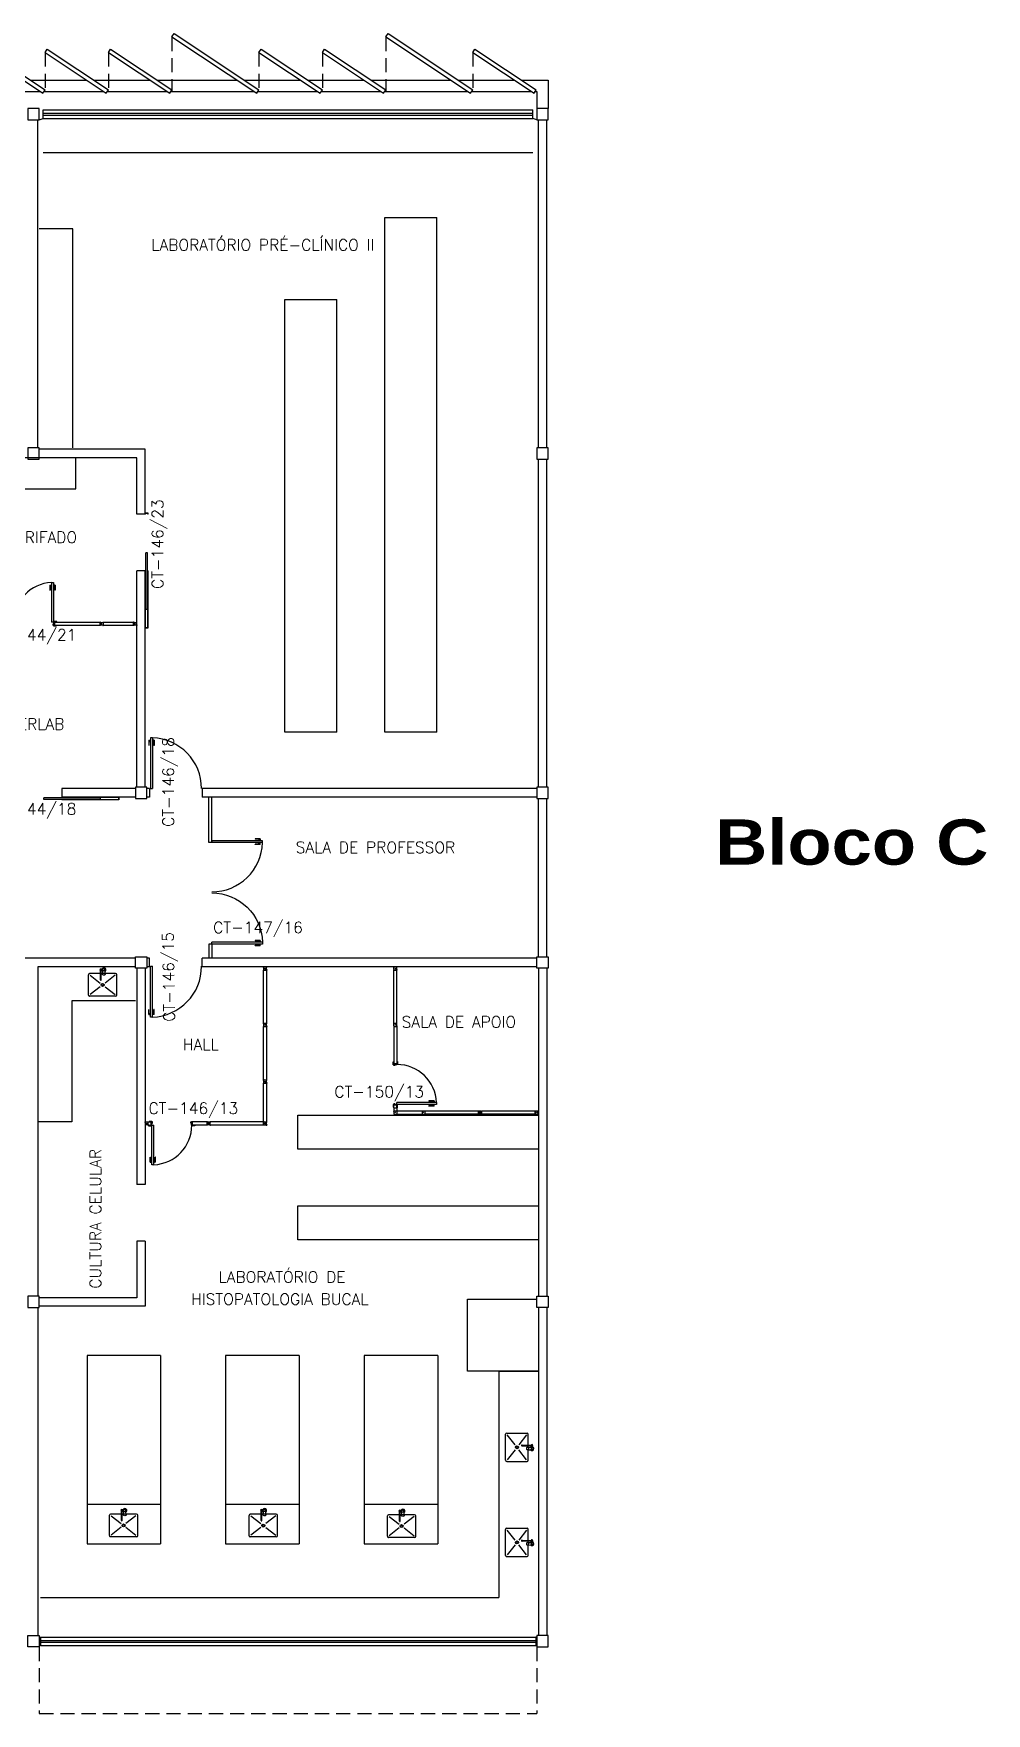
# Model space of a CAD drawing. Header units: millimetres. Extents: x 2069 to 2250, y 1124 to 1284.
# Drawn here: x 2218.41 to 2235.26, y 1223.25 to 1252.95 of the extents above; entities that cross this region are included whole.
import ezdxf

# ---------------------------------------------------------------- set-up
doc = ezdxf.new("R2010")
doc.units = ezdxf.units.MM
doc.linetypes.add('HIDDEN', pattern=[0.375, 0.25, -0.125])
for name, color, linetype in [('ALV', 2, 'Continuous'), ('DIV', 2, 'Continuous'), ('DIV2', 2, 'Continuous'), ('ENDEREÇO', 2, 'Continuous'), ('JANELA', 1, 'Continuous'), ('MACANETA', 1, 'Continuous'), ('MARCO', 2, 'Continuous'), ('PAVIMENTO', 1, 'Continuous'), ('PEÇAS', 1, 'Continuous'), ('PILARES', 3, 'Continuous'), ('PORTA', 2, 'Continuous'), ('PROJ', 1, 'HIDDEN'), ('TEXTO', 2, 'Continuous'), ('TEXTO-CARIMBO-EDITAVEL', 3, 'Continuous')]:
    doc.layers.add(name, color=color, linetype=linetype)
doc.styles.add('ARIAL', font='')
doc.styles.add('UNB-100', font='simplex.shx', dxfattribs={"height": 0.2})
doc.styles.get('ARIAL').set_extended_font_data('Arial Black')

# ---------------------------------------------------------------- blocks, each defined once
blk = doc.blocks.new('PL')
for p, q in [((0.25, 0.25), (0.25, 0.45)), ((0.25, 0.45), (0.45, 0.45)), ((0.45, 0.45), (0.45, 0.25)), ((0.45, 0.25), (0.25, 0.25))]:
    blk.add_line(p, q)
blk = doc.blocks.new('DOOR-90')
at = {"color": 1}
blk.add_arc((-0.02, 0), 0.9, 180, 268.0898, dxfattribs=at)
at = {"layer": 'MACANETA', "color": 1}
for p, q in [((-0.08, -0.855), (-0.08, -0.765)), ((-0.08, -0.765), (-0.075, -0.765)), ((-0.08, -0.855), (-0.053, -0.855)), ((-0.075, -0.855), (-0.075, -0.765)), ((-0.075, -0.835), (-0.053, -0.835)), ((-0.053, -0.828), (-0.05, -0.828)), ((-0.053, -0.863), (-0.053, -0.828)), ((-0.053, -0.863), (-0.05, -0.863)), ((-0.012, -0.828), (-0.015, -0.828)), ((-0.012, -0.863), (-0.015, -0.863)), ((-0.012, -0.863), (-0.012, -0.828)), ((0.01, -0.835), (-0.012, -0.835)), ((0.015, -0.855), (-0.012, -0.855)), ((0.01, -0.855), (0.01, -0.765)), ((0.015, -0.765), (0.01, -0.765)), ((0.015, -0.855), (0.015, -0.765))]:
    blk.add_line(p, q, dxfattribs=at)
at = {"layer": 'PORTA'}
for p, q in [((-0.05, -0.9), (-0.05, 0)), ((-0.015, 0), (-0.05, 0)), ((-0.015, -0.9), (-0.015, 0)), ((-0.05, -0.9), (-0.015, -0.9))]:
    blk.add_line(p, q, dxfattribs=at)
blk = doc.blocks.new('PC')
at = {"layer": 'PORTA', "color": 2}
for p, q in [((-0.2, 0.02), (-0.15, 0.02)), ((-0.2, 0), (-0.2, 0.02)), ((-0.2, 0), (-0.195, 0)), ((-0.195, 0), (-0.195, 0.015)), ((-0.195, 0.015), (-0.155, 0.015)), ((-0.155, 0), (-0.155, 0.015)), ((-0.155, 0), (-0.15, 0)), ((-0.15, 0.02), (-0.15, 0))]:
    blk.add_line(p, q, dxfattribs=at)
at = {"layer": 'PORTA', "color": 3}
for p, q in [((-0.19, -1.683), (-0.19, -0.683)), ((-0.19, -0.683), (-0.16, -0.683)), ((-0.16, -1.683), (-0.16, -0.683)), ((-0.19, -1.683), (-0.16, -1.683))]:
    blk.add_line(p, q, dxfattribs=at)
at = {"layer": 'PORTA', "color": 1}
for p, q in [((-0.195, -1), (-0.2, -1)), ((-0.2, -2.005), (-0.2, -1)), ((-0.195, -2), (-0.195, -1)), ((-0.15, -1), (-0.155, -1)), ((-0.155, -2), (-0.155, -1)), ((-0.15, -1), (-0.15, -2.005)), ((-0.15, -2.005), (-0.2, -2.005)), ((-0.155, -2), (-0.195, -2))]:
    blk.add_line(p, q, dxfattribs=at)
blk = doc.blocks.new('DOOR90')
at = {"layer": 'MACANETA'}
for p, q in [((-0.015, -0.755), (-0.01, -0.755)), ((-0.015, -0.845), (-0.015, -0.755)), ((-0.015, -0.845), (0.012, -0.845)), ((-0.01, -0.845), (-0.01, -0.755)), ((-0.01, -0.825), (0.012, -0.825)), ((0.012, -0.853), (0.012, -0.818)), ((0.012, -0.818), (0.015, -0.818)), ((0.012, -0.853), (0.015, -0.853)), ((0.053, -0.818), (0.05, -0.818)), ((0.053, -0.853), (0.05, -0.853)), ((0.053, -0.853), (0.053, -0.818)), ((0.075, -0.825), (0.053, -0.825)), ((0.08, -0.845), (0.053, -0.845)), ((0.08, -0.755), (0.075, -0.755)), ((0.075, -0.845), (0.075, -0.755)), ((0.08, -0.845), (0.08, -0.755))]:
    blk.add_line(p, q, dxfattribs=at)
at = {"layer": 'PORTA'}
for p, q in [((0.015, -0.89), (0.015, 0.01)), ((0.015, 0.01), (0.05, 0.01)), ((0.05, -0.89), (0.05, 0.01)), ((0.05, -0.89), (0.015, -0.89))]:
    blk.add_line(p, q, dxfattribs=at)
at = {"layer": 'PORTA', "color": 1}
blk.add_arc((0.02, 0.01), 0.9, 271.9102, 0, dxfattribs=at)
blk = doc.blocks.new('BRISE')
at = {"layer": 'ALV'}
for p, q in [((0.1, 1.266), (0.138, 1.324)), ((0.1, 1.266), (1.6, 0.271)), ((0.138, 1.324), (1.638, 0.329)), ((3.882, 1.266), (3.921, 1.324)), ((3.882, 1.266), (5.382, 0.271)), ((3.921, 1.324), (5.421, 0.329)), ((7.664, 1.266), (7.703, 1.324)), ((7.664, 1.266), (9.164, 0.271)), ((7.703, 1.324), (9.203, 0.329)), ((11.446, 1.266), (11.485, 1.324)), ((11.446, 1.266), (12.946, 0.271)), ((11.485, 1.324), (12.985, 0.329)), ((15.228, 1.266), (15.267, 1.324)), ((15.228, 1.266), (16.728, 0.271)), ((15.267, 1.324), (16.767, 0.329)), ((1.638, 0.99), (1.677, 1.048)), ((1.638, 0.99), (2.721, 0.271)), ((1.677, 1.048), (2.76, 0.329)), ((2.76, 0.99), (2.799, 1.048)), ((2.76, 0.99), (3.843, 0.271)), ((2.799, 1.048), (3.882, 0.329)), ((5.421, 0.99), (5.459, 1.048)), ((5.421, 0.99), (6.504, 0.271)), ((5.459, 1.048), (6.542, 0.329)), ((6.542, 0.99), (6.581, 1.048)), ((6.542, 0.99), (7.626, 0.271)), ((6.581, 1.048), (7.664, 0.329)), ((9.203, 0.99), (9.241, 1.048)), ((9.203, 0.99), (10.286, 0.271)), ((9.241, 1.048), (10.324, 0.329)), ((10.324, 0.99), (10.363, 1.048)), ((10.324, 0.99), (11.408, 0.271)), ((10.363, 1.048), (11.446, 0.329)), ((12.985, 0.99), (13.023, 1.048)), ((12.985, 0.99), (14.068, 0.271)), ((13.023, 1.048), (14.106, 0.329)), ((14.106, 0.99), (14.145, 1.048)), ((14.106, 0.99), (15.19, 0.271)), ((14.145, 1.048), (15.228, 0.329)), ((16.767, 0.99), (16.805, 1.048)), ((16.767, 0.99), (17.85, 0.271)), ((16.805, 1.048), (17.888, 0.329)), ((1.6, 0.271), (1.638, 0.329)), ((2.721, 0.271), (2.76, 0.329)), ((3.843, 0.271), (3.882, 0.329)), ((5.382, 0.271), (5.421, 0.329)), ((6.504, 0.271), (6.542, 0.329)), ((7.626, 0.271), (7.664, 0.329)), ((9.164, 0.271), (9.203, 0.329)), ((10.286, 0.271), (10.324, 0.329)), ((11.408, 0.271), (11.446, 0.329)), ((12.946, 0.271), (12.985, 0.329)), ((14.068, 0.271), (14.106, 0.329)), ((15.19, 0.271), (15.228, 0.329)), ((16.728, 0.271), (16.767, 0.329)), ((17.85, 0.271), (17.888, 0.329)), ((17.869, 0.3), (17.9, 0.3))]:
    blk.add_line(p, q, dxfattribs=at)
at = {"layer": 'ALV', "color": 1}
for p, q in [((-0.1, 0), (-0.1, 0.5)), ((-0.1, 0.5), (1.254, 0.5)), ((0.1, 0), (0.1, 0.3)), ((0.1, 0.3), (1.556, 0.3)), ((1.381, 0.5), (2.376, 0.5)), ((1.619, 0.3), (2.678, 0.3)), ((2.503, 0.5), (3.498, 0.5)), ((2.741, 0.3), (3.799, 0.3)), ((3.625, 0.5), (5.037, 0.5)), ((3.863, 0.3), (5.338, 0.3)), ((5.163, 0.5), (6.158, 0.5)), ((5.401, 0.3), (6.46, 0.3)), ((6.285, 0.5), (7.28, 0.5)), ((6.523, 0.3), (7.582, 0.3)), ((7.407, 0.5), (8.819, 0.5)), ((7.645, 0.3), (9.12, 0.3)), ((8.945, 0.5), (9.94, 0.5)), ((9.183, 0.3), (10.242, 0.3)), ((10.067, 0.5), (11.062, 0.5)), ((10.305, 0.3), (11.364, 0.3)), ((11.189, 0.5), (12.601, 0.5)), ((11.427, 0.3), (12.902, 0.3)), ((12.727, 0.5), (13.722, 0.5)), ((12.965, 0.3), (14.024, 0.3)), ((13.849, 0.5), (14.844, 0.5)), ((14.087, 0.3), (15.146, 0.3)), ((14.971, 0.5), (16.383, 0.5)), ((15.209, 0.3), (16.684, 0.3)), ((16.509, 0.5), (17.504, 0.5)), ((16.747, 0.3), (17.806, 0.3)), ((17.631, 0.5), (18.1, 0.5)), ((17.9, 0.3), (17.9, 0)), ((18.1, 0.5), (18.1, 0))]:
    blk.add_line(p, q, dxfattribs=at)
at = {"layer": 'PROJ', "linetype": 'HIDDEN'}
for p, q in [((0.1, 1.266), (0.1, 0.3)), ((3.882, 1.266), (3.882, 0.3)), ((7.664, 1.266), (7.664, 0.3)), ((11.446, 1.266), (11.446, 0.3)), ((15.228, 1.266), (15.228, 0.3)), ((1.638, 0.99), (1.638, 0.3)), ((2.76, 0.99), (2.76, 0.3)), ((5.421, 0.99), (5.421, 0.3)), ((6.542, 0.99), (6.542, 0.3)), ((9.203, 0.99), (9.203, 0.3)), ((10.324, 0.99), (10.324, 0.3)), ((12.985, 0.99), (12.985, 0.3)), ((14.106, 0.99), (14.106, 0.3)), ((16.767, 0.99), (16.767, 0.3))]:
    blk.add_line(p, q, dxfattribs=at)
blk = doc.blocks.new('MTT')
for p, q in [((-0.029, 0.018), (-0.029, 0.029)), ((-0.019, 0.029), (-0.029, 0.029)), ((-0.024, 0.018), (-0.029, 0.018)), ((-0.024, 0.018), (-0.024, -0.019)), ((-0.019, 0.024), (-0.019, 0.029)), ((-0.019, 0.024), (0.018, 0.024)), ((-0.005, 0), (0.005, 0)), ((0, -0.005), (0, 0.005)), ((0.018, 0.024), (0.018, 0.029)), ((0.018, 0.029), (0.029, 0.029)), ((0.024, 0.018), (0.029, 0.018)), ((0.024, 0.018), (0.024, -0.019)), ((0.029, 0.018), (0.029, 0.029)), ((-0.029, -0.019), (-0.024, -0.019)), ((-0.029, -0.019), (-0.029, -0.029)), ((-0.019, -0.029), (-0.029, -0.029)), ((0.018, -0.024), (-0.019, -0.024)), ((-0.019, -0.024), (-0.019, -0.029)), ((0.018, -0.024), (0.018, -0.029)), ((0.018, -0.029), (0.029, -0.029)), ((0.029, -0.019), (0.024, -0.019)), ((0.029, -0.019), (0.029, -0.029))]:
    blk.add_line(p, q)
blk = doc.blocks.new('DOOR70')
at = {"layer": 'MACANETA', "color": 1}
for p, q in [((-0.015, -0.565), (-0.01, -0.565)), ((-0.015, -0.655), (-0.015, -0.565)), ((-0.01, -0.655), (-0.01, -0.565)), ((0.08, -0.565), (0.075, -0.565)), ((0.075, -0.655), (0.075, -0.565)), ((0.08, -0.655), (0.08, -0.565)), ((-0.015, -0.655), (0.012, -0.655)), ((-0.01, -0.635), (0.012, -0.635)), ((0.012, -0.663), (0.012, -0.628)), ((0.012, -0.628), (0.015, -0.628)), ((0.012, -0.663), (0.015, -0.663)), ((0.053, -0.628), (0.05, -0.628)), ((0.053, -0.663), (0.05, -0.663)), ((0.053, -0.663), (0.053, -0.628)), ((0.075, -0.635), (0.053, -0.635)), ((0.08, -0.655), (0.053, -0.655))]:
    blk.add_line(p, q, dxfattribs=at)
at = {"layer": 'PORTA'}
for p, q in [((0.015, -0.7), (0.015, 0)), ((0.015, 0), (0.05, 0)), ((0.05, -0.7), (0.05, 0)), ((0.05, -0.7), (0.015, -0.7))]:
    blk.add_line(p, q, dxfattribs=at)
at = {"layer": 'PORTA', "color": 1}
blk.add_arc((0.02, 0), 0.7, 272.4563, 0, dxfattribs=at)
blk = doc.blocks.new('INOXA1-P')
for p, q in [((0.043, 0.008), (0.043, -0.022)), ((0.062, 0.04), (0.071, 0.04)), ((0.131, 0.048), (0.076, 0.043)), ((0.131, -0.002), (0.076, 0.003)), ((0.12, 0.23), (0.12, 0.047)), ((0.22, 0.25), (0.14, 0.25)), ((0.15, 0.22), (0.287, 0.043)), ((0.5, 0.25), (0.22, 0.25)), ((0.353, 0.043), (0.49, 0.22)), ((0.52, 0.23), (0.52, -0.23)), ((0.22, -0.027), (0.054, -0.027)), ((0.22, -0.037), (0.054, -0.037)), ((0.063, -0.003), (0.063, -0.021)), ((0.12, -0.001), (0.12, -0.027)), ((0.12, -0.037), (0.12, -0.23)), ((0.22, -0.25), (0.14, -0.25)), ((0.15, -0.22), (0.287, -0.043)), ((0.231, -0.027), (0.22, -0.027)), ((0.231, -0.037), (0.22, -0.037)), ((0.5, -0.25), (0.22, -0.25)), ((0.353, -0.043), (0.49, -0.22))]:
    blk.add_line(p, q)
blk.add_lwpolyline([(0.076, 0.003), (0.072, 0.004), (0.069, 0.009), (0.067, 0.015), (0.066, 0.023), (0.067, 0.031), (0.069, 0.037), (0.072, 0.042), (0.076, 0.043)])
blk.add_lwpolyline([(0.131, 0.048), (0.137, 0.046), (0.143, 0.041), (0.147, 0.033), (0.148, 0.023), (0.147, 0.013), (0.143, 0.006), (0.137, 0), (0.131, -0.002), (0.125, 0), (0.119, 0.006), (0.115, 0.013), (0.114, 0.023), (0.115, 0.033), (0.119, 0.041), (0.125, 0.046)], close=True)
for radius in [0.0266, 0.0163]:
    blk.add_circle((0.32, 0), radius)
for centre, radius, start, end in [((0.054, 0.023), 0.0349, 36.1705, 252.2568), ((0.054, 0.023), 0.0189, 62.7367, 235.7375), ((0.073, -0.003), 0.01, 102.8285, 180), ((0.054, 0.023), 0.0349, 285.5373, 323.9987), ((0.14, 0.23), 0.02, 90, 180), ((0.5, 0.23), 0.02, 360, 90), ((0.054, -0.032), 0.0145, 20.161, 339.839), ((0.054, -0.032), 0.005, 90.0037, 269.9963), ((0.14, -0.23), 0.02, 180, 270), ((0.231, -0.032), 0.00738, 222.6559, 137.3441), ((0.231, -0.032), 0.005, 269.9935, 90.0065), ((0.5, -0.23), 0.02, 270, 360)]:
    blk.add_arc(centre, radius, start, end)
blk = doc.blocks.new('DIV10')
for p, q in [((-0.0051, 0), (0.0051, 0)), ((0, -0.0051), (0, 0.0051)), ((0.0285, 0.0285), (0.9715, 0.0285)), ((0.0285, -0.0285), (0.0285, 0.0285)), ((0.9715, -0.0285), (0.9715, 0.0285)), ((0.9949, 0), (1.0051, 0)), ((1, -0.0051), (1, 0.0051)), ((0.0285, -0.0285), (0.9715, -0.0285))]:
    blk.add_line(p, q)

msp = doc.modelspace()

# ---------------------------------------------------------------- linework, layer by layer
at = {"layer": 'ALV'}
for p, q in [((2218.51301, 1251.44812), (2218.51301, 1251.59812)), ((2227.31301, 1251.59812), (2227.31301, 1251.44812)), ((2218.48825, 1245.62312), (2218.48825, 1251.42312)), ((2227.33825, 1245.62312), (2227.33825, 1251.42312)), ((2227.48825, 1245.62312), (2227.48825, 1251.42312)), ((2220.38825, 1245.59812), (2218.51301, 1245.59812)), ((2220.38825, 1244.44812), (2220.38825, 1245.59812)), ((2220.23825, 1245.44812), (2218.51301, 1245.44812)), ((2220.23825, 1244.44812), (2220.23825, 1245.44812)), ((2227.33825, 1239.62312), (2227.33825, 1245.42312)), ((2227.48825, 1239.62312), (2227.48825, 1245.42312)), ((2220.38825, 1244.44812), (2220.23825, 1244.44812)), ((2220.23825, 1239.62312), (2220.23825, 1243.44812)), ((2220.38825, 1243.44812), (2220.23825, 1243.44812)), ((2220.38825, 1239.62312), (2220.38825, 1243.44812)), ((2218.91325, 1239.59812), (2218.91325, 1239.44812)), ((2220.21325, 1239.59812), (2218.91325, 1239.59812)), ((2220.21325, 1239.44812), (2218.91325, 1239.44812)), ((2220.46325, 1239.59812), (2220.41325, 1239.59812)), ((2220.46325, 1239.44812), (2220.41325, 1239.44812)), ((2227.3135, 1239.59812), (2221.39325, 1239.59812)), ((2227.3135, 1239.44812), (2221.39325, 1239.44812)), ((2221.51325, 1238.64312), (2221.51325, 1239.44812)), ((2221.56325, 1238.64312), (2221.56325, 1239.44812)), ((2227.33825, 1236.62312), (2227.33825, 1239.42312)), ((2227.48825, 1236.62312), (2227.48825, 1239.42312)), ((2221.56325, 1238.64312), (2221.51325, 1238.64312)), ((2221.56325, 1236.84812), (2221.51325, 1236.84812)), ((2221.51325, 1236.84812), (2221.51325, 1236.59812)), ((2220.21325, 1236.59812), (2216.61325, 1236.59812)), ((2218.48825, 1236.44812), (2218.48825, 1230.62057)), ((2220.21325, 1236.44812), (2218.48825, 1236.44812)), ((2220.23825, 1236.42312), (2220.23825, 1232.59812)), ((2220.38825, 1236.42312), (2220.38825, 1232.59812)), ((2220.46325, 1236.59812), (2220.41325, 1236.59812)), ((2220.41325, 1236.59812), (2220.41325, 1236.44812)), ((2220.46325, 1236.44812), (2220.41325, 1236.44812)), ((2220.46325, 1236.44812), (2220.46325, 1236.59812)), ((2227.3135, 1236.59812), (2221.39325, 1236.59812)), ((2221.39325, 1236.44812), (2221.39325, 1236.59812)), ((2227.3135, 1236.44812), (2221.39325, 1236.44812)), ((2227.33825, 1236.42312), (2227.33825, 1230.62312)), ((2227.48825, 1236.42312), (2227.48825, 1230.62312)), ((2220.38825, 1232.59812), (2220.23825, 1232.59812)), ((2220.23825, 1231.59812), (2220.23825, 1230.59812)), ((2220.38825, 1231.59812), (2220.23825, 1231.59812)), ((2220.38825, 1231.59812), (2220.38825, 1230.44812)), ((2220.23825, 1230.59812), (2218.51301, 1230.59812)), ((2218.48825, 1230.42421), (2218.48825, 1224.62312)), ((2218.48825, 1230.42312), (2218.48825, 1224.62312)), ((2220.38825, 1230.44812), (2218.51301, 1230.44812)), ((2227.33825, 1230.42312), (2227.33825, 1224.62312)), ((2227.48825, 1230.42312), (2227.48825, 1224.62312)), ((2218.51301, 1224.59812), (2218.51301, 1224.44812)), ((2227.31301, 1224.44812), (2227.31301, 1224.59812))]:
    msp.add_line(p, q, dxfattribs=at)
at = {"layer": 'ALV', "color": 3}
for p, q in [((2220.46325, 1239.59812), (2220.46325, 1239.44812)), ((2221.39325, 1239.59812), (2221.39325, 1239.44812))]:
    msp.add_line(p, q, dxfattribs=at)
at = {"layer": 'DIV'}
for p, q in [((2221.56325, 1236.84812), (2221.56325, 1236.59812)), ((2224.78125, 1233.95512), (2224.83825, 1233.95512)), ((2224.78125, 1233.95512), (2224.78125, 1233.89812)), ((2224.83825, 1233.95512), (2224.83825, 1233.89812)), ((2225.28125, 1233.89812), (2224.83825, 1233.89812)), ((2224.83825, 1233.84112), (2225.28125, 1233.84112))]:
    msp.add_line(p, q, dxfattribs=at)
at = {"layer": 'DIV2'}
for p, q in [((2218.75634, 1242.50762), (2218.75634, 1242.48562)), ((2218.76634, 1242.50762), (2218.75634, 1242.50762)), ((2218.75634, 1242.48562), (2218.76634, 1242.48562)), ((2218.76634, 1242.54262), (2218.76634, 1242.50762)), ((2218.77634, 1242.54262), (2218.76634, 1242.54262)), ((2218.78134, 1242.48562), (2218.76634, 1242.48562)), ((2218.76634, 1242.48562), (2218.76634, 1242.47562)), ((2218.76634, 1242.47562), (2218.81634, 1242.47562)), ((2218.77634, 1242.55262), (2218.77634, 1242.54262)), ((2218.82634, 1242.55262), (2218.77634, 1242.55262)), ((2218.78134, 1242.54262), (2218.77634, 1242.54262)), ((2218.78134, 1242.54262), (2218.78134, 1242.48562)), ((2218.78134, 1242.54262), (2219.58825, 1242.54262)), ((2218.78134, 1242.48562), (2219.58825, 1242.48562)), ((2218.81634, 1242.47562), (2218.81634, 1242.48562)), ((2218.82634, 1242.54262), (2218.82634, 1242.55262)), ((2219.58825, 1242.48562), (2219.58825, 1242.54262)), ((2219.61165, 1242.51412), (2219.62185, 1242.51412)), ((2219.61675, 1242.50902), (2219.61675, 1242.51922)), ((2219.64525, 1242.54262), (2220.18125, 1242.54262)), ((2219.64525, 1242.48562), (2220.18125, 1242.48562)), ((2220.18125, 1242.48562), (2220.18125, 1242.54262)), ((2220.20465, 1242.51412), (2220.21485, 1242.51412)), ((2220.20975, 1242.50902), (2220.20975, 1242.51922)), ((2224.78125, 1235.39112), (2224.78125, 1234.73012)), ((2224.83825, 1235.39112), (2224.83825, 1234.73012)), ((2224.77125, 1234.76512), (2224.78125, 1234.76512)), ((2224.77125, 1234.71512), (2224.77125, 1234.76512)), ((2224.78125, 1234.71512), (2224.77125, 1234.71512)), ((2224.78125, 1234.73012), (2224.78125, 1234.71512)), ((2224.83825, 1234.73012), (2224.78125, 1234.73012)), ((2224.78125, 1234.70512), (2224.78125, 1234.71512)), ((2224.80325, 1234.70512), (2224.78125, 1234.70512)), ((2224.80325, 1234.71512), (2224.80325, 1234.70512)), ((2224.83825, 1234.71512), (2224.80325, 1234.71512)), ((2224.83825, 1234.77512), (2224.84825, 1234.77512)), ((2224.83825, 1234.73012), (2224.83825, 1234.72512)), ((2224.83825, 1234.72512), (2224.83825, 1234.71512)), ((2224.84825, 1234.72512), (2224.83825, 1234.72512)), ((2224.84825, 1234.77512), (2224.84825, 1234.72512)), ((2222.48125, 1233.70512), (2222.48125, 1234.39112)), ((2222.48125, 1234.39112), (2222.53825, 1234.39112)), ((2222.50465, 1234.41962), (2222.51485, 1234.41962)), ((2222.50975, 1234.41452), (2222.50975, 1234.42472)), ((2222.53825, 1233.70512), (2222.53825, 1234.39112)), ((2224.77125, 1234.01512), (2224.77125, 1233.96512)), ((2224.78125, 1234.01512), (2224.77125, 1234.01512)), ((2224.78125, 1234.02512), (2224.78125, 1234.01512)), ((2224.80325, 1234.02512), (2224.78125, 1234.02512)), ((2224.78125, 1234.00012), (2224.78125, 1234.01512)), ((2224.80325, 1234.01512), (2224.80325, 1234.02512)), ((2224.83825, 1234.01512), (2224.80325, 1234.01512)), ((2224.83825, 1234.00512), (2224.83825, 1234.01512)), ((2220.45525, 1233.71512), (2220.45525, 1233.70512)), ((2220.50525, 1233.71512), (2220.45525, 1233.71512)), ((2220.50525, 1233.70512), (2220.50525, 1233.71512)), ((2221.20525, 1233.71512), (2221.25525, 1233.71512)), ((2221.20525, 1233.70512), (2221.20525, 1233.71512)), ((2221.25525, 1233.71512), (2221.25525, 1233.70512)), ((2224.77125, 1233.96512), (2224.78125, 1233.96512)), ((2224.83825, 1234.00012), (2224.78125, 1234.00012)), ((2224.78125, 1233.95512), (2224.78125, 1234.00012)), ((2224.83825, 1234.00012), (2224.83825, 1234.00512)), ((2224.84825, 1234.00512), (2224.83825, 1234.00512)), ((2224.83825, 1233.95512), (2224.83825, 1234.00012)), ((2224.83825, 1233.95512), (2224.84825, 1233.95512)), ((2224.84825, 1233.95512), (2224.84825, 1234.00512)), ((2226.28125, 1233.84112), (2226.28125, 1233.89812)), ((2226.31485, 1233.86962), (2226.30465, 1233.86962)), ((2226.30975, 1233.86452), (2226.30975, 1233.87472)), ((2220.44525, 1233.70512), (2220.49025, 1233.70512)), ((2220.44525, 1233.64812), (2220.44525, 1233.63812)), ((2220.44525, 1233.64812), (2220.49025, 1233.64812)), ((2220.44525, 1233.63812), (2220.49525, 1233.63812)), ((2220.49025, 1233.70512), (2220.50525, 1233.70512)), ((2220.49025, 1233.64812), (2220.49025, 1233.70512)), ((2220.49025, 1233.64812), (2220.49525, 1233.64812)), ((2220.49525, 1233.64812), (2220.50525, 1233.64812)), ((2220.49525, 1233.63812), (2220.49525, 1233.64812)), ((2220.51525, 1233.70512), (2220.50525, 1233.70512)), ((2220.50525, 1233.68312), (2220.51525, 1233.68312)), ((2220.50525, 1233.64812), (2220.50525, 1233.68312)), ((2220.51525, 1233.68312), (2220.51525, 1233.70512)), ((2221.19525, 1233.70512), (2221.20525, 1233.70512)), ((2221.19525, 1233.68312), (2221.19525, 1233.70512)), ((2221.20525, 1233.68312), (2221.19525, 1233.68312)), ((2221.22025, 1233.70512), (2221.20525, 1233.70512)), ((2221.20525, 1233.64812), (2221.20525, 1233.68312)), ((2221.21525, 1233.64812), (2221.20525, 1233.64812)), ((2221.22025, 1233.64812), (2221.21525, 1233.64812)), ((2221.21525, 1233.63812), (2221.21525, 1233.64812)), ((2221.26525, 1233.63812), (2221.21525, 1233.63812)), ((2221.22025, 1233.64812), (2221.22025, 1233.70512)), ((2221.48125, 1233.70512), (2221.22025, 1233.70512)), ((2221.48125, 1233.64812), (2221.22025, 1233.64812)), ((2221.26525, 1233.64812), (2221.26525, 1233.63812)), ((2221.48125, 1233.64812), (2221.48125, 1233.70512)), ((2221.51485, 1233.67662), (2221.50465, 1233.67662)), ((2221.50975, 1233.67152), (2221.50975, 1233.68172))]:
    msp.add_line(p, q, dxfattribs=at)
at = {"layer": 'JANELA'}
for p, q in [((2218.58301, 1251.59812), (2227.24301, 1251.59812)), ((2218.58301, 1251.53812), (2227.24301, 1251.53812)), ((2218.58301, 1251.50812), (2227.24301, 1251.50812)), ((2218.58301, 1251.44812), (2227.24301, 1251.44812)), ((2218.58301, 1250.84812), (2227.24301, 1250.84812)), ((2218.53301, 1224.59812), (2227.29301, 1224.59812)), ((2218.53301, 1224.53812), (2227.29301, 1224.53812)), ((2218.53301, 1224.50812), (2227.29301, 1224.50812)), ((2218.53301, 1224.44812), (2227.29301, 1224.44812))]:
    msp.add_line(p, q, dxfattribs=at)
at = {"layer": 'JANELA', "color": 3}
for p, q in [((2218.58301, 1251.59812), (2218.58301, 1251.59812)), ((2218.58301, 1251.44812), (2218.58301, 1251.59812)), ((2227.24301, 1251.59812), (2227.24301, 1251.59812)), ((2227.24301, 1251.44812), (2227.24301, 1251.59812)), ((2218.51301, 1251.42312), (2218.58301, 1251.44812)), ((2227.31301, 1251.42312), (2227.24301, 1251.44812)), ((2218.51301, 1224.59812), (2218.53301, 1224.59812)), ((2218.53301, 1224.59812), (2218.53301, 1224.44812)), ((2227.29301, 1224.59812), (2227.29301, 1224.44812)), ((2227.31301, 1224.59812), (2227.29301, 1224.59812)), ((2218.53301, 1224.44812), (2218.51301, 1224.44812)), ((2227.29301, 1224.44812), (2227.31301, 1224.44812))]:
    msp.add_line(p, q, dxfattribs=at)
at = {"layer": 'PAVIMENTO'}
for p, q in [((2219.35825, 1229.57812), (2219.35825, 1226.24812)), ((2220.65825, 1229.57812), (2220.65825, 1226.24812)), ((2221.80825, 1229.57812), (2221.80825, 1226.24812)), ((2223.10825, 1229.57812), (2223.10825, 1226.24812)), ((2224.25825, 1229.57812), (2224.25825, 1226.24812)), ((2225.55825, 1229.57812), (2225.55825, 1226.24812)), ((2219.35825, 1226.94812), (2220.65825, 1226.94812)), ((2221.80825, 1226.94812), (2223.10825, 1226.94812)), ((2224.25825, 1226.94812), (2225.55825, 1226.94812)), ((2219.35825, 1226.24812), (2220.65825, 1226.24812)), ((2221.80825, 1226.24812), (2223.10825, 1226.24812)), ((2224.25825, 1226.24812), (2225.55825, 1226.24812))]:
    msp.add_line(p, q, dxfattribs=at)
at = {"layer": 'PEÇAS'}
for p, q in [((2219.10825, 1249.49812), (2218.51301, 1249.49812)), ((2219.10825, 1245.62312), (2219.10825, 1249.49812)), ((2224.62466, 1249.69812), (2225.54466, 1249.69812)), ((2224.62466, 1240.59812), (2224.62466, 1249.69812)), ((2225.54466, 1240.59812), (2225.54466, 1249.69812)), ((2222.85466, 1248.24812), (2223.77466, 1248.24812)), ((2222.85466, 1240.59812), (2222.85466, 1248.24812)), ((2223.77466, 1240.59812), (2223.77466, 1248.24812)), ((2223.77466, 1240.59812), (2222.85466, 1240.59812)), ((2225.54466, 1240.59812), (2224.62466, 1240.59812)), ((2220.21325, 1235.84812), (2219.08825, 1235.84812)), ((2219.08825, 1235.84812), (2219.08825, 1233.70512)), ((2219.08825, 1233.70512), (2218.48825, 1233.70512)), ((2226.08825, 1229.29812), (2226.08825, 1230.57312)), ((2226.08825, 1230.57312), (2227.31301, 1230.57312)), ((2220.65825, 1229.57812), (2219.35825, 1229.57812)), ((2223.10825, 1229.57812), (2221.80825, 1229.57812)), ((2225.55825, 1229.57812), (2224.25825, 1229.57812)), ((2227.33825, 1229.29812), (2226.08825, 1229.29812)), ((2226.63825, 1229.29812), (2226.63825, 1225.29812)), ((2226.63825, 1229.29812), (2227.33825, 1229.29812)), ((2218.53301, 1225.29812), (2226.63825, 1225.29812))]:
    msp.add_line(p, q, dxfattribs=at)
for points in [[(2217.66301, 1245.44812), (2217.66301, 1244.89812), (2219.16301, 1244.89812), (2219.16301, 1245.44812)], [(2223.08825, 1233.82312), (2227.33825, 1233.82312), (2227.33825, 1233.22312), (2223.08825, 1233.22312)], [(2223.08825, 1232.22312), (2227.33825, 1232.22312), (2227.33825, 1231.62312), (2223.08825, 1231.62312)]]:
    msp.add_lwpolyline(points, close=True, dxfattribs=at)
at = {"layer": 'PROJ'}
for p, q in [((2218.51301, 1224.42312), (2218.51301, 1223.24812)), ((2227.31301, 1224.42312), (2227.31301, 1223.24812)), ((2218.51301, 1223.24812), (2227.31301, 1223.24812))]:
    msp.add_line(p, q, dxfattribs=at)

# ---------------------------------------------------------------- block references
at = {"layer": 'ALV'}
msp.add_blockref('BRISE', (2209.41301, 1251.62312), dxfattribs=at)
at = {"layer": 'DIV'}
for p, rotation in [((2218.78134, 1242.54262), 180.0000000051443), ((2224.83825, 1234.00012), 90)]:
    msp.add_blockref('DOOR70', p, dxfattribs=dict(at, rotation=rotation))
msp.add_blockref('DOOR70', (2220.49025, 1233.64812), dxfattribs=at)
at = {"layer": 'DIV2'}
for p in [(2219.61675, 1242.51412), (2220.20975, 1242.51412)]:
    msp.add_blockref('MTT', p, dxfattribs=at)
at = {"layer": 'DIV2', "xscale": -1}
for name, p, rotation in [('MTT', (2222.50975, 1236.41962), 180), ('DIV10', (2222.50975, 1235.41962), 270), ('MTT', (2224.80975, 1236.41962), 180), ('DIV10', (2224.80975, 1235.41962), 270), ('MTT', (2222.50975, 1235.41962), 180), ('DIV10', (2222.50975, 1234.41962), 270), ('MTT', (2224.80975, 1235.41962), 180), ('MTT', (2222.50975, 1234.41962), 180), ('MTT', (2226.30975, 1233.86962), 270), ('MTT', (2227.30975, 1233.86962), 180), ('MTT', (2220.41675, 1233.67662), 270), ('MTT', (2221.50975, 1233.67662), 270), ('MTT', (2222.50975, 1233.67662), 180)]:
    msp.add_blockref(name, p, dxfattribs=dict(at, rotation=rotation))
for name, p in [('MTT', (2224.80975, 1233.86962)), ('MTT', (2225.30975, 1233.86962)), ('DIV10', (2226.30975, 1233.86962)), ('DIV10', (2227.30975, 1233.86962)), ('DIV10', (2222.50975, 1233.67662))]:
    msp.add_blockref(name, p, dxfattribs=at)
at = {"layer": 'MARCO', "color": 3, "xscale": -1}
msp.add_blockref('PC', (2220.23825, 1244.44812), dxfattribs=at)
at = {"layer": 'MARCO', "color": 3, "rotation": 90}
msp.add_blockref('PC', (2217.91325, 1239.59812), dxfattribs=at)
at = {"layer": 'PEÇAS'}
for p, rotation in [((2219.63355, 1236.44835), 270), ((2227.27969, 1227.95405), 180), ((2220.0036, 1226.89163), 270), ((2222.47439, 1226.89004), 270), ((2224.92003, 1226.87949), 270), ((2227.27969, 1226.27033), 180)]:
    msp.add_blockref('INOXA1-P', p, dxfattribs=dict(at, rotation=rotation))
at = {"layer": 'PILARES', "xscale": -1}
for p in [(2218.76301, 1251.17312), (2227.76301, 1251.17312), (2218.76301, 1245.17312), (2227.76301, 1245.17312), (2220.66325, 1239.17312), (2227.76325, 1239.17312), (2218.76301, 1230.17312), (2218.76301, 1230.17312)]:
    msp.add_blockref('PL', p, dxfattribs=at)
at = {"layer": 'PILARES', "rotation": 180}
for p in [(2220.66325, 1236.87312), (2227.76325, 1236.87312), (2218.76301, 1224.87312)]:
    msp.add_blockref('PL', p, dxfattribs=at)
at = {"layer": 'PILARES'}
msp.add_blockref('PL', (2227.06301, 1230.17312), dxfattribs=at)
at = {"layer": 'PILARES', "xscale": -1, "rotation": 180}
msp.add_blockref('PL', (2227.06301, 1224.87312), dxfattribs=at)
at = {"layer": 'PORTA', "color": 3}
for p, rotation in [((2220.46325, 1239.59812), 180.0000000000002), ((2221.56325, 1238.69312), 90.0000000000002)]:
    msp.add_blockref('DOOR-90', p, dxfattribs=dict(at, rotation=rotation))
at = {"layer": 'PORTA', "color": 3, "xscale": -1, "rotation": 89.99999999999977}
msp.add_blockref('DOOR-90', (2221.56325, 1236.83312), dxfattribs=at)
at = {"layer": 'PORTA'}
msp.add_blockref('DOOR90', (2220.46325, 1236.44812), dxfattribs=at)

# ---------------------------------------------------------------- texts
at = {"layer": 'ENDEREÇO', "style": 'UNB-100'}
for s, rotation, p in [('CT-146/23', 90, (2220.70575, 1243.12801)), ('CT-146/18', 90, (2220.89473, 1238.92194)), ('CT-146/15', 90.931956, (2220.91323, 1235.4774))]:
    msp.add_text(s, height=0.2, rotation=rotation, dxfattribs=at).set_placement(p)
for s, p in [('CT-144/21', (2217.58413, 1242.21649)), ('CT-144/18', (2217.58413, 1239.13964)), ('CT-147/16', (2221.58914, 1237.04378)), ('CT-150/13', (2223.73164, 1234.1389)), ('CT-146/13', (2220.44579, 1233.84613))]:
    msp.add_text(s, height=0.2, dxfattribs=at).set_placement(p)
at = {"layer": 'TEXTO', "style": 'UNB-100'}
for s, p in [('LABORATÓRIO PRÉ-CLÍNICO II', (2220.4946, 1249.11095)), ('ALMOXARIFADO', (2217.23659, 1243.94196)), ('INTERLAB', (2217.74099, 1240.63935)), ('SALA DE PROFESSOR', (2223.04861, 1238.45948)), ('SALA DE APOIO', (2224.92139, 1235.37296)), ('HALL', (2221.05273, 1234.97505)), ('LABORATÓRIO DE', (2221.68291, 1230.86396)), ('HISTOPATOLOGIA BUCAL', (2221.19913, 1230.47114))]:
    msp.add_text(s, height=0.2, dxfattribs=at).set_placement(p)
msp.add_text('CULTURA CELULAR', height=0.2, rotation=90, dxfattribs=at).set_placement((2219.60667, 1230.75763))
at = {"layer": 'TEXTO-CARIMBO-EDITAVEL', "ltscale": 0.35, "style": 'ARIAL'}
msp.add_text('Bloco C', height=0.8, dxfattribs=at).set_placement((2230.46329, 1238.25346))

doc.saveas('drawing.dxf')
